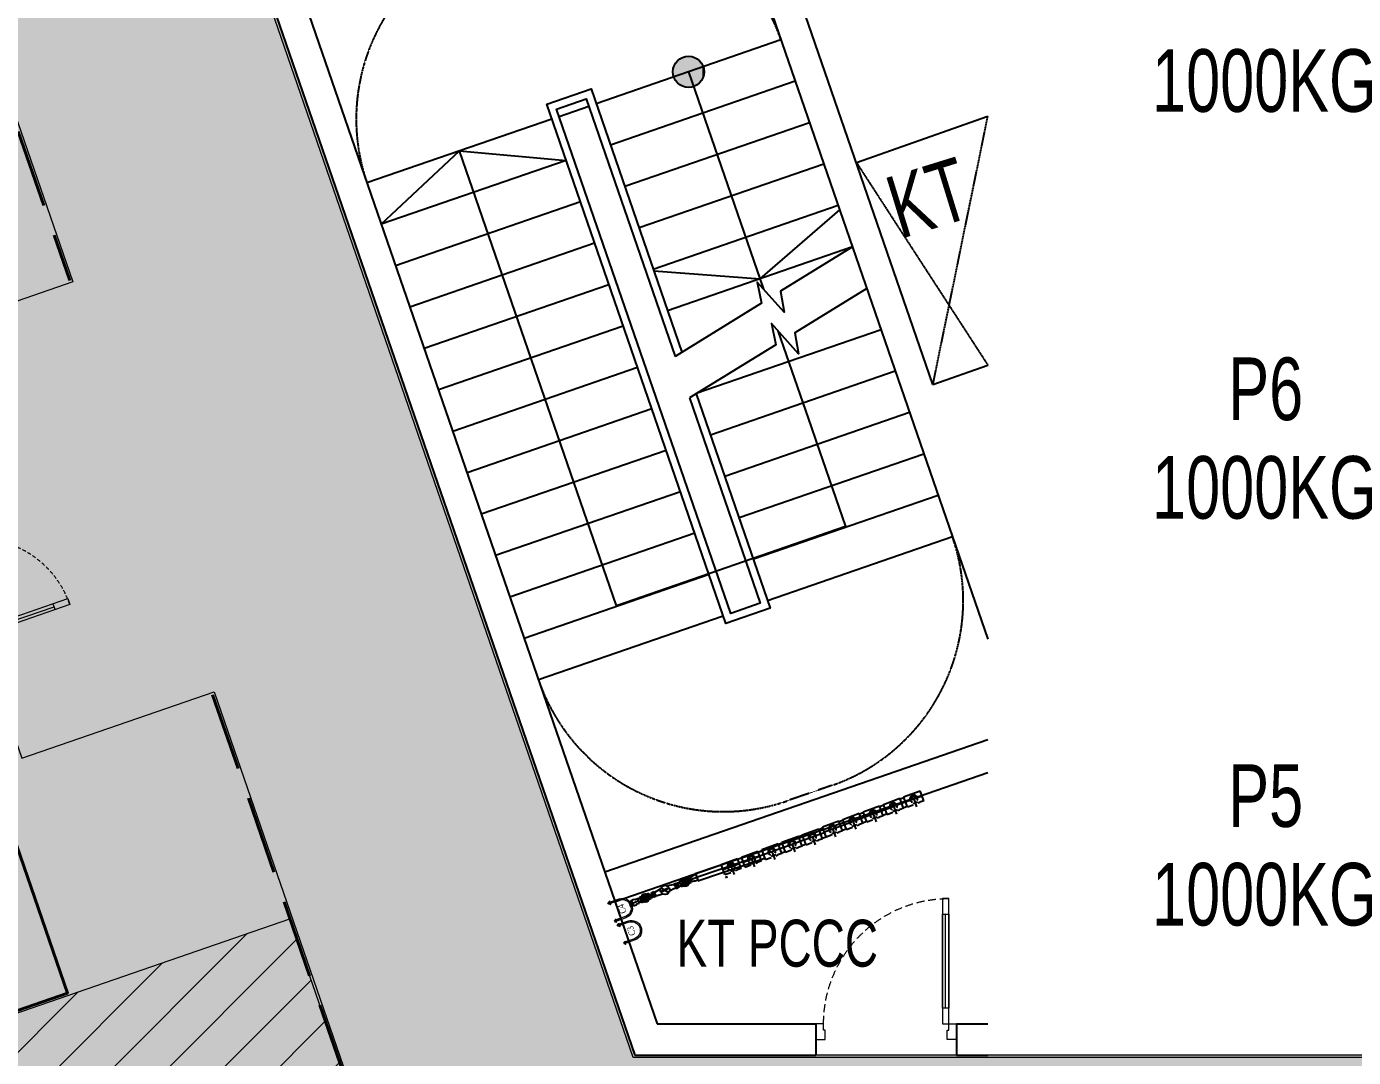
# Model space of a CAD drawing. Header units: millimetres. Extents: x -11451263 to 11578383104, y -507 to 1450429.
# Drawn here: x 12072538 to 12081020, y 1032744 to 1039332 of the extents above; entities that cross this region are included whole.
import ezdxf
from ezdxf.enums import TextEntityAlignment as Align

# ---------------------------------------------------------------- set-up
doc = ezdxf.new("R2010")
doc.units = ezdxf.units.MM
doc.header["$MEASUREMENT"] = 0
for name, pattern in [('DASH', [0.35, 0.25, -0.1]), ('Xref_ST_MBDV Cot vach 30.7.2022$0$HIDDEN', [0.375, 0.25, -0.125]), ('Xref_ST_MBDV Cot vach 30.7.2022$0$HIDDEN2', [0.1875, 0.125, -0.0625])]:
    doc.linetypes.add(name, pattern=pattern)
doc.layers.get('0').update_dxf_attribs({"linetype": 'CONTINUOUS', "lineweight": 13})
doc.layers.get('Defpoints').update_dxf_attribs({"color": 5, "linetype": 'CONTINUOUS', "lineweight": 13})
for name, color, linetype, lineweight in [('00-N-GHI CHU', 150, 'CONTINUOUS', 9), ('1.Tuong', 251, 'CONTINUOUS', 35), ('CUA', 37, 'CONTINUOUS', 13), ('DO DIEN TICH THONG THUY', 141, 'CONTINUOUS', 13), ('KT-Net cat', 1, 'CONTINUOUS', 40), ('KT-Net to mau', 159, 'CONTINUOUS', 18), ('Xref_ST_MBDV Cot vach 30.7.2022$0$CUA', 37, 'CONTINUOUS', 13)]:
    doc.layers.add(name, color=color, linetype=linetype, lineweight=lineweight)
for name, color, linetype in [('1-CAPLANH', 30, 'CONTINUOUS'), ('KT-KT', 1, 'CONTINUOUS'), ('NU-1CAP LANH', 4, 'CONTINUOUS'), ('PAD', 2, 'CONTINUOUS'), ('Sao hoa', 3, 'CONTINUOUS'), ('Xref_ST_MBDV Cot vach 30.7.2022$0$A-FLOR-STRS-ARROW', 8, 'CONTINUOUS'), ('Xref_ST_MBDV Cot vach 30.7.2022$0$KT-Khuat', 9, 'Xref_ST_MBDV Cot vach 30.7.2022$0$HIDDEN'), ('Xref_ST_MBDV Cot vach 30.7.2022$0$KT-Net cot vach', 6, 'CONTINUOUS'), ('Xref_ST_MBDV Cot vach 30.7.2022$0$KT-Net manh', 139, 'CONTINUOUS'), ('Xref_ST_MBDV Cot vach 30.7.2022$0$KT-Text', 7, 'CONTINUOUS'), ('Xref_ST_MBDV Cot vach 30.7.2022$0$KT-Thay', 7, 'CONTINUOUS'), ('Xref_ST_MBDV Cot vach 30.7.2022$0$KT-Tuong', 1, 'CONTINUOUS')]:
    doc.layers.add(name, color=color, linetype=linetype)
doc.styles.add('AVANT', font='vntimeh.shx')
doc.styles.add('Xref_ST_MBDV Cot vach 30.7.2022$0$Arial', font='arial.ttf', dxfattribs={"width": 0.7})

# ---------------------------------------------------------------- blocks, each defined once
blk = doc.blocks.new('*U273')
for p, q in [((-1260, 525), (-1300, 525)), ((-1280, 100), (-1280, 525)), ((-90, 525), (-50, 525)), ((-70, 100), (-70, 525)), ((-1260, 100), (-1300, 100)), ((-90, 100), (-50, 100))]:
    blk.add_line(p, q)
for points in [[(-1300, 0), (-1260, 0), (-1260, 625), (-1300, 625)], [(-50, 0), (-90, 0), (-90, 625), (-50, 625)], [(-1350, -100), (-1290, -100), (-1290, -40), (-1300, -40), (-1300, 0), (-1350, 0)], [(0, -100), (-60, -100), (-60, -40), (-50, -40), (-50, 0), (0, 0)]]:
    blk.add_lwpolyline(points, close=True)
at = {"linetype": 'Xref_ST_MBDV Cot vach 30.7.2022$0$HIDDEN2', "ltscale": 200}
for centre, start, end in [((-1300, 0), 0, 89.99996), ((-50, 0), 90.00004, 180)]:
    blk.add_arc(centre, 625, start, end, dxfattribs=at)
blk = doc.blocks.new('nt3-4-5')
at = {"layer": 'KT-Net cat', "linetype": 'DASH', "ltscale": 2000}
for p, q in [((807853, 38590.9), (813435.9, 22420.2)), ((814349.7, 19773.5), (815766.2, 15670.4))]:
    blk.add_line(p, q, dxfattribs=at)
at = {"layer": 'KT-Net cat'}
blk.add_lwpolyline([(812931.8, 19283.9), (812033.8, 18973.9), (812523.3, 17556), (813421.3, 17866.1)], close=True, dxfattribs=at)
at = {"layer": 'CUA', "rotation": 289.0471381025252}
blk.add_blockref('*U273', (812862.2, 20098.3), dxfattribs=at)
at = {"layer": 'Xref_ST_MBDV Cot vach 30.7.2022$0$KT-Text', "style": 'Xref_ST_MBDV Cot vach 30.7.2022$0$Arial', "width": 0.7}
for s, p in [('1000KG', (820355.6, 23498.5)), ('P6', (820842.6, 21528.5)), ('1000KG', (820355.6, 20898.5)), ('P5', (820842.6, 18928.5)), ('1000KG', (820355.6, 18298.5))]:
    blk.add_text(s, height=400, dxfattribs=at).set_placement(p)
blk = doc.blocks.new('cut1')
at = {"layer": '1-CAPLANH'}
for p, q in [((-274785, 30089), (-274785, 29953)), ((-274785, 30089), (-274731, 30089)), ((-274705, 30089), (-274731, 30089)), ((-274705, 30079), (-274642, 30079)), ((-274673, 30021), (-274673, 30129)), ((-274673, 30089), (-274673, 30089)), ((-274561, 30089), (-274641, 30089)), ((-274561, 30089), (-274561, 29953)), ((-274561, 30021), (-274785, 30021)), ((-274561, 29953), (-274785, 29953))]:
    blk.add_line(p, q, dxfattribs=at)
for centre, radius, start, end in [((-274673, 30021), 47.9, 133.3025, 49.4499), ((-274673, 30021), 47.9, 90, 90.8504), ((-274673, 30021), 33.3, 90, 91.5229), ((-274674, 30020), 32, 177.2316, 2.7684)]:
    blk.add_arc(centre, radius, start, end, dxfattribs=at)
blk = doc.blocks.new('A$C5D741EBD')
at = {"layer": 'NU-1CAP LANH'}
for p, q in [((-80, 0), (66, 0)), ((-80, 0), (66, 0)), ((-80, -51), (-80, 0)), ((-80, 0), (66, 0)), ((-80, 0), (66, 0)), ((-80, -51), (-80, 0)), ((-80, 0), (66, 0)), ((-80, 0), (66, 0)), ((-80, -51), (-80, 0)), ((-71, 0), (-71, 48)), ((57, 48), (-71, 48)), ((-7, 0), (-7, -51)), ((57, 0), (57, 48)), ((66, -51), (66, 0)), ((66, -51), (66, 0)), ((66, -51), (66, 0)), ((-80, -51), (66, -51)), ((-47, 0), (-47, -51)), ((33, 0), (33, -51))]:
    blk.add_line(p, q, dxfattribs=at)
blk = doc.blocks.new('co.')
at = {"layer": 'PAD', "xscale": 0.213068181818182, "yscale": 0.213068181818182, "zscale": 0.213068181818182, "rotation": 90}
blk.add_blockref('A$C5D741EBD', (-11.1, 1.5), dxfattribs=at)
blk = doc.blocks.new('noi giam- DN 32x25-PPR')
at = {"ltscale": 10}
blk.add_line((22.5, 0), (-22.5, 0), dxfattribs=at)
at = {"layer": 'Sao hoa'}
for p, q in [((-4.5, 17), (-22.5, 17)), ((-22.5, -17), (-22.5, 17)), ((22.5, 21.5), (2.5, 21.5)), ((22.5, -21.5), (22.5, 21.5)), ((-4.5, -17), (-22.5, -17)), ((22.5, -21.5), (2.5, -21.5))]:
    blk.add_line(p, q, dxfattribs=at)
for points in [[(2.5, 21.5), (-4.5, 17)], [(2.5, -21.5), (-4.5, -17)]]:
    blk.add_lwpolyline(points, dxfattribs=at)
blk = doc.blocks.new('A$C76E668D4')
for p, q in [((1, 39), (77, 39)), ((8, 46), (8, 32)), ((8, 46), (11, 46)), ((8, 39), (70, 39)), ((8, 32), (11, 32)), ((13, 86), (13, 68)), ((13, 86), (65, 86)), ((13, 56), (14, 54)), ((13, 22), (14, 24)), ((13, -8), (13, 10)), ((14, 55), (17, 55)), ((14, 23), (17, 23)), ((20, 66), (20, 59)), ((20, 50), (20, 47)), ((20, 43), (20, 28)), ((20, 19), (20, 12)), ((22, 65), (24, 64)), ((22, 13), (24, 14)), ((32, 70), (32, 67)), ((32, 8), (32, 11)), ((39, 77), (39, 1)), ((46, 70), (46, 67)), ((46, 8), (46, 11)), ((56, 65), (54, 64)), ((56, 13), (54, 14)), ((58, 66), (58, 59)), ((58, 50), (58, 47)), ((58, 43), (58, 28)), ((58, 19), (58, 12)), ((64, 55), (61, 55)), ((64, 23), (61, 23)), ((65, 56), (64, 54)), ((65, 22), (64, 24)), ((65, 86), (65, 68)), ((65, -8), (65, 10)), ((70, 46), (67, 46)), ((70, 32), (67, 32)), ((70, 46), (70, 32)), ((13, -8), (65, -8))]:
    blk.add_line(p, q)
for points in [[(32, 38, 0.26392), (30, 39), (19, 43, 0.470669), (18, 43, 0.248463), (24, 23, 0.470669), (25, 24), (32, 34, 0.26392), (32, 36, -0.068733)], [(35, 46, 0.26392), (36, 47), (37, 59, 0.470669), (36, 60, 0.248463), (19, 49, 0.470669), (20, 47), (32, 44, 0.26392), (34, 44, -0.068733)], [(38, 31, 0.26392), (36, 31), (29, 21, 0.470669), (29, 20, 0.248463), (49, 20, 0.470669), (49, 21), (42, 31, 0.26392), (40, 31, -0.068733)], [(44, 44, 0.26392), (46, 44), (58, 47, 0.470669), (58, 49, 0.248463), (42, 60, 0.470669), (41, 59), (42, 47, 0.26392), (43, 46, -0.068733)], [(46, 36, 0.26392), (46, 34), (53, 24, 0.470669), (54, 23, 0.248463), (60, 43, 0.470669), (59, 43), (48, 39, 0.26392), (46, 38, -0.068733)]]:
    blk.add_lwpolyline(points, format="xyb", close=True)
blk.add_lwpolyline([(37, 42), (36, 39), (37, 36), (41, 36), (42, 39), (41, 42)], close=True)
for radius in [39, 3.52, 2.82]:
    blk.add_circle((39, 39), radius)
for centre, radius, start, end in [((8, 43), 2.25, 95.6633, 163.7814), ((39, 39), 33, 171.1453, 188.9642), ((8, 35), 2.25, 196.2186, 264.3367), ((140, 39), 132, 177.1104, 182.8896), ((10, 44), 1.57, 357.9003, 80.0638), ((10, 34), 1.57, 279.9362, 2.0997), ((39, 39), 33, 126.0358, 143.8547), ((14, 57), 2.25, 151.2186, 219.3367), ((39, 39), 27.4, 169.306, 191.0525), ((14, 21), 2.25, 140.6633, 208.7814), ((39, 39), 33, 216.1453, 233.9642), ((15, 55), 1.57, 234.9362, 317.0997), ((15, 22), 1.57, 42.9003, 125.0638), ((39, 39), 27.4, 124.306, 145.694), ((39, 39), 27.4, 214.306, 235.694), ((21, 64), 2.25, 50.6633, 118.7814), ((21, 14), 2.25, 241.2186, 309.3367), ((-13, 63), 33.3, 352.9541, 5.0619), ((-112, 39), 132, 3.5546, 4.5408), ((-112, 39), 132, 355.4592, 1.6875), ((-13, 15), 33.3, 354.9381, 7.0459), ((22, 63), 1.57, 312.9003, 35.0638), ((22, 15), 1.57, 324.9362, 47.0997), ((39, 39), 11.4, 174.3336, 221.6664), ((39, 39), 11.4, 102.3336, 149.6664), ((35, 69), 2.25, 106.2186, 174.3367), ((34, 67), 1.57, 189.9362, 272.0997), ((34, 10), 1.57, 87.9003, 170.0638), ((35, 8), 2.25, 185.6633, 253.7814), ((39, 39), 33, 81.0358, 98.8547), ((39, 39), 27.4, 78.9475, 100.694), ((39, 39), 11.4, 246.3336, 293.6664), ((39, 39), 27.4, 259.306, 281.0525), ((39, 39), 33, 261.1453, 278.9642), ((39, 39), 11, 246.3336, 293.6664), ((39, 39), 11.4, 30.3336, 77.6664), ((43, 69), 2.25, 5.6633, 73.7814), ((44, 67), 1.57, 267.9003, 350.0638), ((44, 10), 1.57, 9.9362, 92.0997), ((43, 8), 2.25, 286.2186, 354.3367), ((39, 39), 11.4, 318.3336, 5.6664), ((55, 63), 1.57, 144.9362, 227.0997), ((39, 39), 27.4, 34.306, 55.694), ((39, 39), 27.4, 304.306, 325.694), ((55, 15), 1.57, 132.9003, 215.0638), ((57, 64), 2.25, 61.2186, 129.3367), ((57, 14), 2.25, 230.6633, 298.7814), ((91, 63), 33.3, 174.9381, 187.0459), ((39, 39), 33, 36.0358, 53.8547), ((190, 39), 132, 175.4592, 176.4454), ((190, 39), 132, 178.3125, 184.5408), ((39, 39), 33, 306.1453, 323.9642), ((91, 15), 33.3, 172.9541, 185.0619), ((63, 55), 1.57, 222.9003, 305.0638), ((63, 22), 1.57, 54.9362, 137.0997), ((64, 57), 2.25, 320.6633, 28.7814), ((64, 21), 2.25, 331.2186, 39.3367), ((67, 44), 1.57, 99.9362, 182.0997), ((39, 39), 27.4, 348.9475, 10.694), ((67, 34), 1.57, 177.9003, 260.0638), ((-62, 39), 132, 357.1104, 2.8896), ((69, 43), 2.25, 16.2186, 84.3367), ((69, 35), 2.25, 275.6633, 343.7814), ((39, 39), 33, 351.0358, 8.8547)]:
    blk.add_arc(centre, radius, start, end)
for centre in [(39, 65), (39, 13)]:
    blk.add_ellipse(centre, major_axis=(-8.57, 0), ratio=0.362111, start_param=0.713758, end_param=2.427834)
blk = doc.blocks.new('U')
at = {"layer": '00-N-GHI CHU'}
for p, q in [((-166, 79), (-164, 80)), ((-166, 72), (-166, 79)), ((-166, 79), (-158, 79)), ((-166, 72), (-164, 70)), ((-166, 72), (-158, 72)), ((-164, 70), (-164, 80)), ((-158, 80), (-164, 80)), ((-158, 70), (-164, 70)), ((-156, 80), (-150, 80)), ((-156, 70), (-150, 70)), ((-73, 80), (-150, 80)), ((-150, 79), (-122, 79)), ((-150, 72), (-122, 72)), ((-73, 70), (-150, 70)), ((-166, -72), (-164, -70)), ((-166, -72), (-158, -72)), ((-166, -72), (-166, -79)), ((-166, -79), (-158, -79)), ((-166, -79), (-164, -80)), ((-158, -70), (-164, -70)), ((-164, -70), (-164, -80)), ((-158, -80), (-164, -80)), ((-156, -70), (-150, -70)), ((-156, -80), (-150, -80)), ((-73, -70), (-148, -70)), ((-148, -72), (-122, -72)), ((-148, -79), (-122, -79)), ((-73, -80), (-148, -80)), ((-122, -70), (-122, -80))]:
    blk.add_line(p, q, dxfattribs=at)
for points in [[(-150, 65), (-157, 65), (-158, 67), (-158, 84), (-157, 86), (-150, 86)], [(-150, -65), (-157, -65), (-158, -67), (-158, -84), (-157, -86), (-150, -86)], [(-150, -89), (-150, -61), (-148, -61), (-148, -89)]]:
    blk.add_lwpolyline(points, close=True, dxfattribs=at)
for points in [[(-156, 65, -0.8), (-156, 70, -0.4), (-156, 80, -0.8), (-156, 86)], [(-156, -65, 0.8), (-156, -70, 0.4), (-156, -80, 0.8), (-156, -86)]]:
    blk.add_lwpolyline(points, format="xyb", dxfattribs=at)
for radius in [80.4, 70]:
    blk.add_arc((-73, 0), radius, 270, 90, dxfattribs=at)
blk = doc.blocks.new('CNTPO')
at = {"layer": '1-CAPLANH'}
h = blk.add_hatch(color=256, dxfattribs=at)
h.set_gradient(color1=(0, 0, 255), one_color=1, tint=1, name='CYLINDER')
h.paths.add_polyline_path([(11446634.4, 1033820.5), (11446627.6, 1033815.6), (11446627.9, 1033816.6), (11446613.6, 1033810.9), (11446612.3, 1033809.4), (11446600.2, 1033804.5), (11446603.1, 1033807.9)])
h.paths.add_polyline_path([(11446610.8, 1033813.3), (11446612.7, 1033813.1), (11446627.1, 1033818.8), (11446626.1, 1033819.3), (11446634.4, 1033820.5), (11446603.1, 1033807.9), (11446598.6, 1033808.4)])
for p, q in [((11448121.6, 1034396.6, 0), (11448146.2, 1034405.6, 0)), ((11447862.2, 1034300.7, 0), (11447886.8, 1034309.8, 0)), ((11447991.9, 1034348.6, 0), (11448016.4, 1034357.7, 0)), ((11448012.7, 1034292.3, 0), (11448037.2, 1034301.4, 0)), ((11448142.4, 1034340.3, 0), (11448167, 1034349.4, 0)), ((11447603.4, 1034201.7, 0), (11447628, 1034210.7, 0)), ((11447732.7, 1034252.9, 0), (11447757.3, 1034261.9, 0)), ((11447753.5, 1034196.6, 0), (11447778.1, 1034205.7, 0)), ((11447883, 1034244.4, 0), (11447907.6, 1034253.5, 0)), ((11447343.8, 1034107.5, 0), (11447368.3, 1034116.5, 0)), ((11447473.4, 1034155.4, 0), (11447497.9, 1034164.4, 0)), ((11447624.2, 1034145.4, 0), (11447648.8, 1034154.5, 0)), ((11446813.1, 1033919.8, 0), (11447241.1, 1034064.2, 0)), ((11447364.6, 1034051.2, 0), (11447389.1, 1034060.3, 0)), ((11447494.2, 1034099.1, 0), (11447518.7, 1034108.2, 0)), ((11446829.1, 1033872.4, 0), (11447257.1, 1034016.8, 0)), ((11446701.2, 1033860), (11446715.2, 1033865.6)), ((11446701.2, 1033860), (11446715.2, 1033865.6)), ((11446772.4, 1033888.5), (11446780.1, 1033891.5)), ((11446772.4, 1033888.5), (11446780.1, 1033891.5)), ((11446781.8, 1033865), (11446789.5, 1033868.1)), ((11446781.8, 1033865), (11446789.5, 1033868.1)), ((11447017.8, 1033899.4), (11447006.2, 1033894.8)), ((11447006.2, 1033894.8), (11447017.5, 1033899.3)), ((11446559.3, 1033803.2), (11446549.6, 1033799.3)), ((11446549.8, 1033799.4), (11446557.6, 1033802.6)), ((11446569.5, 1033780.1), (11446559, 1033775.9)), ((11446559.2, 1033776), (11446569.5, 1033780.1)), ((11446559.3, 1033803.2), (11446590.4, 1033822.2)), ((11446569.5, 1033780.1), (11446603.7, 1033788.9)), ((11446643.1, 1033796.2), (11446593.3, 1033829.1)), ((11446598.6, 1033808.4), (11446610.8, 1033813.3)), ((11446598.6, 1033808.4), (11446603.1, 1033807.9)), ((11446600.2, 1033804.5), (11446612.3, 1033809.4)), ((11446600.2, 1033804.5), (11446603.1, 1033807.9)), ((11446608.1, 1033814), (11446610.5, 1033813.7)), ((11446610, 1033809.1), (11446611.6, 1033811)), ((11446628.5, 1033820.9), (11446610.5, 1033813.7)), ((11446629.6, 1033818.1), (11446611.6, 1033811)), ((11446637.7, 1033823), (11446627.3, 1033821.6)), ((11446627.3, 1033821.6), (11446628.5, 1033820.9)), ((11446637.7, 1033823), (11446629.2, 1033816.9)), ((11446629.2, 1033816.9), (11446629.6, 1033818.1)), ((11446669.7, 1033847.4), (11446634.9, 1033840)), ((11446679.1, 1033823.9), (11446648.2, 1033806.7)), ((11446669.7, 1033847.4), (11446678.5, 1033850.9)), ((11446669.7, 1033847.4), (11446678.5, 1033850.9)), ((11446679.1, 1033823.9), (11446687.8, 1033827.4)), ((11446679.1, 1033823.9), (11446687.8, 1033827.4)), ((11446710.6, 1033836.5), (11446724.6, 1033842.1)), ((11446710.7, 1033836.5), (11446724.6, 1033842.1)), ((11446405.2, 1033744, 0), (11446384.2, 1033735.7, 0)), ((11446416.3, 1033716.1, 0), (11446395.3, 1033707.8, 0)), ((11446443.6, 1033757.2), (11446457.3, 1033762.7)), ((11446443.6, 1033757.2), (11446457.3, 1033762.7)), ((11446443.6, 1033757), (11446457.4, 1033762.5)), ((11446457.4, 1033762.3), (11446443.7, 1033756.8)), ((11446452.9, 1033733.7), (11446466.7, 1033739.2)), ((11446452.9, 1033733.7), (11446466.7, 1033739.2)), ((11446453, 1033733.5), (11446466.8, 1033739)), ((11446466.8, 1033738.9), (11446453.1, 1033733.4)), ((11446524.6, 1033762.1), (11446538.3, 1033767.6)), ((11446538.6, 1033767.7), (11446527.1, 1033763.1))]:
    blk.add_line(p, q, dxfattribs=at)
at = {"layer": '1-CAPLANH', "color": 250}
for p, q in [((11448132, 1034368.4, 0), (11448156.6, 1034377.5, 0)), ((11448002.3, 1034320.5, 0), (11448026.8, 1034329.5, 0)), ((11447743.1, 1034224.7, 0), (11447767.7, 1034233.8, 0)), ((11447872.6, 1034272.6, 0), (11447897.2, 1034281.6, 0)), ((11447483.8, 1034127.2, 0), (11447508.3, 1034136.3, 0)), ((11447613.8, 1034173.5, 0), (11447638.4, 1034182.6, 0)), ((11446821.1, 1033896.1, 0), (11447249.1, 1034040.5, 0)), ((11447354.2, 1034079.3, 0), (11447378.7, 1034088.4, 0)), ((11446410.8, 1033730.1, 0), (11446389.8, 1033721.7, 0))]:
    blk.add_line(p, q, dxfattribs=at)
at = {"layer": '1-CAPLANH'}
blk.add_circle((11446619.3, 1033814.4), 29.9, dxfattribs=at)
for name, p, xscale, yscale, zscale, rotation in [('cut1', (11314052.9, 1000830.8), 0.5, 0.5, 0.5, 200.2784552537923), ('cut1', (11314182.5, 1000878.7), 0.5, 0.5, 0.5, 200.2784552537923), ('cut1', (11313793.5, 1000734.9), 0.5, 0.5, 0.5, 200.2784552537923), ('cut1', (11313923.1, 1000782.8), 0.5, 0.5, 0.5, 200.2784552537923), ('cut1', (11313534.7, 1000635.9), 0.5, 0.5, 0.5, 200.2784552537923), ('cut1', (11313663.9, 1000687.1), 0.5, 0.5, 0.5, 200.2784552537923), ('cut1', (11313404.6, 1000589.6), 0.5, 0.5, 0.5, 200.2784552537923), ('cut1', (11313145.4, 1000493.8), 0.5, 0.5, 0.5, 200.2784552537923), ('cut1', (11313275, 1000541.7), 0.5, 0.5, 0.5, 200.2784552537923), ('cut1', (11313015.7, 1000445.9), 0.5, 0.5, 0.5, 200.2784552537923), ('co.', (11446683.3, 1033838.8), 1.056, 1.056, 1.056, 201.7986869275994), ('A$C76E668D4', (11446761.8, 1033899.5), -0.684944727271796, 0.684944727271796, 0.6849447272717961, 111.7986869275996), ('noi giam- DN 32x25-PPR', (11446803.7, 1033887.2), -0.9004651162876703, 0.9004651162876703, 0.9004651162876696, 201.7986869275996), ('A$C76E668D4', (11446457.5, 1033777.8), 0.684944727271796, 0.684944727271796, 0.684944727271796, 291.7986869275996), ('co.', (11446554.6, 1033787.4), -1.056, 1.056, 1.056, 201.7986869275996), ('noi giam- DN 32x25-PPR', (11446429.6, 1033737.6), 0.9004651162876695, 0.9004651162876695, 0.9004651162876695, 201.7986869275994)]:
    blk.add_blockref(name, p, dxfattribs=dict(at, xscale=xscale, yscale=yscale, zscale=zscale, rotation=rotation))
at = {"layer": '1.Tuong', "xscale": -0.7994593806497653, "yscale": 0.7994593806497652, "zscale": 0.799459380649765, "rotation": 200.0485585686496}
for p in [(11446401.1, 1033716.7), (11446460.4, 1033575.7)]:
    blk.add_blockref('U', p, dxfattribs=at)
at = {"layer": 'Defpoints', "style": 'AVANT', "width": 0.7}
for s, p in [('c4', (11446352.6, 1033728.7)), ('c3', (11446411.9, 1033587.6))]:
    blk.add_text(s, height=40.5, rotation=110.04856, dxfattribs=at).set_placement(p, align=Align.RIGHT)
blk = doc.blocks.new('*U272')
blk.add_line((70, 100), (70, 700))
for points in [[(50, 0), (50, 800), (90, 800), (90, 0)], [(50, 100), (90, 100), (90, 700), (50, 700)], [(0, -100), (60, -100), (60, -40), (50, -40), (50, 0), (0, 0)], [(900, -100), (840, -100), (840, -40), (850, -40), (850, 0), (900, 0)]]:
    blk.add_lwpolyline(points, close=True)
at = {"linetype": 'Xref_ST_MBDV Cot vach 30.7.2022$0$HIDDEN', "ltscale": 200}
blk.add_arc((50, 0), 800, 0, 90, dxfattribs=at)
blk = doc.blocks.new('thangkn')
at = {"layer": 'Xref_ST_MBDV Cot vach 30.7.2022$0$KT-Net manh'}
h = blk.add_hatch(color=256, dxfattribs=at)
edge = h.paths.add_edge_path(flags=0)
edge.add_arc((404623.8, -374959.2), 100, 199.04714, 559.04714)
h = blk.add_hatch(color=256, dxfattribs=at)
edge = h.paths.add_edge_path(flags=0)
edge.add_arc((404623.8, -374959.2), 100, 199.04714, 559.04714)
blk.add_hatch(color=256, dxfattribs=at).paths.add_polyline_path([(404622, -374859.3), (404563.6, -374879.4), (404528.2, -374930.1), (404529.3, -374991.9), (404566.5, -375041.2), (404625.6, -375059.2), (404684.1, -375039.1), (404719.5, -374988.4), (404718.3, -374926.6), (404681.1, -374877.3)], flags=0)
blk.add_hatch(color=256, dxfattribs=at).paths.add_polyline_path([(404622, -374859.3), (404563.6, -374879.4), (404528.2, -374930.1), (404529.3, -374991.9), (404566.5, -375041.2), (404625.6, -375059.2), (404684.1, -375039.1), (404719.5, -374988.4), (404718.3, -374926.6), (404681.1, -374877.3)], flags=0)
at = {"layer": 'Xref_ST_MBDV Cot vach 30.7.2022$0$A-FLOR-STRS-ARROW'}
for points in [[(405671.5, -376078.6), (405212.2, -376362), (405235.3, -376495.6), (405062.4, -376303), (405089.4, -376437.8), (404537.7, -376778.1)], [(405763.2, -376344.1), (405303.9, -376627.5), (405327, -376761.1), (405154.1, -376568.5), (405181.1, -376703.3), (404629.3, -377043.7)]]:
    blk.add_lwpolyline(points, dxfattribs=at)
at = {"layer": 'Xref_ST_MBDV Cot vach 30.7.2022$0$KT-Khuat', "linetype": 'Xref_ST_MBDV Cot vach 30.7.2022$0$HIDDEN'}
for p, q in [((406186.4, -376957.3), (406537.1, -375244)), ((405696.9, -375539.5), (406537.1, -376834))]:
    blk.add_line(p, q, dxfattribs=at)
at = {"layer": 'Xref_ST_MBDV Cot vach 30.7.2022$0$KT-Net manh'}
blk.add_line((404719.5, -374988.4), (404718.3, -374926.6), dxfattribs=at)
blk.add_line((404719.5, -374988.4), (404718.3, -374926.6), dxfattribs=at)
at = {"layer": 'Xref_ST_MBDV Cot vach 30.7.2022$0$KT-Net manh', "linetype": 'Xref_ST_MBDV Cot vach 30.7.2022$0$HIDDEN'}
for points in [[(405214.6, -374755.3, 0.414131), (403625.4, -373981.6), (403341.3, -374079.6, 0.414131), (402567.9, -375669.1, 1.000029)], [(406311.1, -377931.3, -0.414131), (405537.7, -379520.7), (405253.6, -379618.8, -0.414131), (403664.4, -378845.1, -1.000029)]]:
    blk.add_lwpolyline(points, format="xyb", dxfattribs=at)
at = {"layer": 'Xref_ST_MBDV Cot vach 30.7.2022$0$KT-Net manh'}
for points in [[(404623.8, -374959.2), (405103.5, -376348.8)], [(402659.3, -375933.7), (403158.7, -375465.1), (403840.8, -375525.8)], [(405195.2, -376614.3), (405407, -377227.9), (405439.7, -377322.4), (405627.3, -377865.9), (404162.2, -378371.7), (403158.7, -375465.1)], [(404401.5, -376230.6), (405080.7, -376282.6), (405589.9, -375842.3)]]:
    blk.add_lwpolyline(points, dxfattribs=at)
blk.add_circle((404623.8, -374959.2), 100, dxfattribs=at)
blk.add_circle((404623.8, -374959.2), 100, dxfattribs=at)
at = {"layer": 'Xref_ST_MBDV Cot vach 30.7.2022$0$KT-Thay', "extrusion": (-1.21212e-08, -4.22423e-09, 1)}
for p, q in [((405214.6, -374755.3), (404033, -375163.2)), ((405306, -375020), (404124.4, -375427.9)), ((403749.4, -375261.1), (402567.9, -375669.1)), ((405397.3, -375284.6), (404215.8, -375692.6)), ((403840.8, -375525.8), (402659.3, -375933.7)), ((405488.7, -375549.3), (404307.2, -375957.2)), ((403932.2, -375790.5), (402750.6, -376198.4)), ((405580.1, -375814), (404398.5, -376221.9)), ((404023.6, -376055.1), (402842, -376463.1)), ((405671.5, -376078.6), (404489.9, -376486.6)), ((404115, -376319.8), (402933.4, -376727.7)), ((404206.3, -376584.5), (403024.8, -376992.4)), ((405854.2, -376608), (404672.7, -377015.9)), ((404297.7, -376849.1), (403116.1, -377257.1)), ((405945.6, -376872.6), (404764, -377280.6)), ((404389.1, -377113.8), (403207.5, -377521.7)), ((406037, -377137.3), (404855.4, -377545.2)), ((404480.5, -377378.5), (403298.9, -377786.4)), ((406128.4, -377402), (404946.8, -377809.9)), ((404571.8, -377643.2), (403390.3, -378051.1)), ((406219.7, -377666.7), (405038.2, -378074.6)), ((404663.2, -377907.8), (403481.7, -378315.8)), ((406311.1, -377931.3), (405129.5, -378339.3)), ((404754.6, -378172.5), (403573, -378580.4)), ((404846, -378437.2), (403664.4, -378845.1))]:
    blk.add_line(p, q, dxfattribs=at)
at = {"layer": 'Xref_ST_MBDV Cot vach 30.7.2022$0$KT-Thay'}
for p, q in [((403796.7, -375244.8), (403985.8, -375179.5)), ((405696.9, -375539.5), (406537.1, -375244))]:
    blk.add_line(p, q, dxfattribs=at)
for points in [[(404673, -377016.8), (405145.9, -378386.5), (404862.3, -378484.4), (403716.8, -375166.6), (404000.4, -375068.7), (404581.3, -376751.2)], [(404629.3, -377043.7), (405082.3, -378355.6), (404893.2, -378420.8), (403780.4, -375197.5), (403969.4, -375132.3), (404537.7, -376778.1)]]:
    blk.add_lwpolyline(points, dxfattribs=at)
at = {"layer": 'Xref_ST_MBDV Cot vach 30.7.2022$0$KT-Tuong'}
for p, q in [((406186.4, -376957.3), (403765.4, -369944.9)), ((404595.6, -372958.9), (406537.1, -378586)), ((401569.5, -373390.1), (404280.7, -381243.1)), ((401948.9, -373872.7), (404422.9, -381043.1)), ((406186.4, -376957.3), (406537.1, -376834)), ((406537.1, -379228.6), (404088.7, -380073.9)), ((406537.1, -379440.2), (404153.9, -380263)), ((404422.9, -381043.1), (405437.1, -381043.1)), ((405437.1, -381043.1), (405437.1, -381243.1)), ((406337.1, -381043.1), (406537.1, -381043.1)), ((406337.1, -381043.1), (406337.1, -381243.1)), ((404280.7, -381243.1), (405437.1, -381243.1)), ((406337.1, -381243.1), (406537.1, -381243.1))]:
    blk.add_line(p, q, dxfattribs=at)
at = {"layer": 'Xref_ST_MBDV Cot vach 30.7.2022$0$CUA', "xscale": -1}
blk.add_blockref('*U272', (406337.1, -381043.1), dxfattribs=at)
at = {"layer": 'Xref_ST_MBDV Cot vach 30.7.2022$0$KT-Text', "style": 'Xref_ST_MBDV Cot vach 30.7.2022$0$Arial', "width": 0.7}
blk.add_text('KT', height=400, rotation=17.17014, dxfattribs=at).set_placement((406215.8, -375954.9), align=Align.CENTER)
at = {"layer": 'Xref_ST_MBDV Cot vach 30.7.2022$0$KT-Text', "insert": (405191, -380682.4), "char_height": 300, "attachment_point": 8, "style": 'Xref_ST_MBDV Cot vach 30.7.2022$0$Arial'}
blk.add_mtext_dynamic_manual_height_columns('KT PCCC', width=2465.018, gutter_width=6.25, heights=[0], dxfattribs=at)
blk = doc.blocks.new('l3 hatch see')
at = {"true_color": 0xf28888}
h = blk.add_hatch(color=11, dxfattribs=at)
h.dxf.hatch_style = 1
edge = h.paths.add_edge_path()
edge.add_line((12112943.9, 1045159.3), (12112943.9, 1042999.3))
edge.add_line((12112943.9, 1042999.3), (12108483.1, 1042999.3))
edge.add_line((12108483.1, 1042999.3), (12108483.1, 1035889.3))
edge.add_line((12108483.1, 1035889.3), (12110833.1, 1035889.3))
edge.add_line((12110833.1, 1035889.3), (12110833.1, 1032759.3))
edge.add_line((12110833.1, 1032759.3), (12105083.1, 1032759.3))
edge.add_line((12105083.1, 1032759.3), (12105083.1, 1043199.3))
edge.add_line((12105083.1, 1043199.3), (12096783.1, 1043199.3))
edge.add_line((12096783.1, 1043199.3), (12087983.1, 1043199.3))
edge.add_line((12087983.1, 1043199.3), (12087983.1, 1032759.3))
edge.add_line((12087983.1, 1032759.3), (12076426.8, 1032759.3))
edge.add_line((12076426.8, 1032759.3), (12072311.7, 1044676.8))
edge.add_line((12072311.7, 1044676.8), (12081015.7, 1047681.8))
edge.add_line((12081015.7, 1047681.8), (12080888.3, 1047958.5))
edge.add_line((12080888.3, 1047958.5), (12079156.5, 1052964.3))
edge.add_line((12079156.5, 1052964.3), (12075566.4, 1063341.2))
edge.add_arc((12072767, 1062343.8), 2971.8, 19.61065, 69.18818)
edge.add_line((12073822.9, 1065121.7), (12057797.4, 1069303))
edge.add_arc((12054792.8, 1045270.6), 24219.5, 82.87367, 107.5043)
edge.add_line((12047508.2, 1068368.6), (12032321.1, 1063134.8))
edge.add_line((12032321.1, 1063134.8), (12016952.8, 1057836.4))
edge.add_arc((12017833.6, 1054684.9), 3272.2, 105.61509, 192.21795)
edge.add_line((12014635.4, 1053992.4), (12022591.7, 1040613.9))
edge.add_arc((12025281.7, 1042213.6), 3129.7, 210.74031, 249.86525)
edge.add_line((12024204.3, 1039275.2), (12025372.2, 1038820.5))
edge.add_arc((12026927.7, 1043759.7), 5178.4, 252.51952, 282.64904)
edge.add_line((12028061.7, 1038707), (12042370.6, 1043643.8))
edge.add_line((12042370.6, 1043643.8), (12042075.2, 1044499.5))
edge.add_line((12042075.2, 1044499.5), (12039442.2, 1043590.5))
edge.add_line((12039442.2, 1043590.5), (12036309.2, 1052664.9))
edge.add_line((12036309.2, 1052664.9), (12043020.5, 1054981.9))
edge.add_line((12043020.5, 1054981.9), (12047489.7, 1056517.4))
edge.add_line((12047489.7, 1056517.4), (12049554.4, 1050535.3))
edge.add_line((12049554.4, 1050535.3), (12052392.2, 1051515))
edge.add_line((12052392.2, 1051515), (12050328.2, 1057488.4))
edge.add_line((12050328.2, 1057488.4), (12064313.2, 1062330.3))
edge.add_line((12064313.2, 1062330.3), (12067230.7, 1053879.8))
edge.add_line((12067230.7, 1053879.8), (12061932.6, 1052050.6))
edge.add_line((12061932.6, 1052050.6), (12061663.4, 1052830.5))
edge.add_line((12061663.4, 1052830.5), (12055423.6, 1050694.9))
edge.add_line((12055423.6, 1050694.9), (12050815.5, 1049104))
edge.add_line((12050815.5, 1049104), (12050239.7, 1050771.9))
edge.add_line((12050239.7, 1050771.9), (12049554.4, 1050535.3))
edge.add_line((12049554.4, 1050535.3), (12047489.7, 1056517.4))
edge.add_line((12047489.7, 1056517.4), (12043020.5, 1054981.9))
edge.add_line((12043020.5, 1054981.9), (12044064.8, 1051957.1))
edge.add_line((12044064.8, 1051957.1), (12043025.4, 1051598.2))
edge.add_line((12043025.4, 1051598.2), (12045302.5, 1045614.5))
edge.add_line((12045302.5, 1045614.5), (12045113.7, 1045548.5))
edge.add_line((12045113.7, 1045548.5), (12045409.2, 1044692.1))
edge.add_line((12045409.2, 1044692.1), (12045714.1, 1044797.3))
edge.add_arc((12050541.2, 1034080.5), 11753.8, 62.30299, 114.24816, ccw=False)
edge.add_arc((12050535.1, 1034067.3), 11768.4, 21.78561, 62.30633, ccw=False)
edge.add_line((12061462.9, 1038434.9), (12064305.1, 1030221.8))
edge.add_line((12064305.1, 1030221.8), (12067458.4, 1031311.1))
edge.add_line((12067458.4, 1031311.1), (12066968.8, 1032729))
edge.add_line((12066968.8, 1032729), (12071411.5, 1034262.8))
edge.add_line((12071411.5, 1034262.8), (12072357.9, 1031521.6))
edge.add_line((12072357.9, 1031521.6), (12067915.2, 1029987.8))
edge.add_line((12067915.2, 1029987.8), (12067458.4, 1031311.1))
edge.add_line((12067458.4, 1031311.1), (12064305.1, 1030221.8))
edge.add_line((12064305.1, 1030221.8), (12065976.8, 1025390.9))
edge.add_arc((12070658, 1026868), 4908.7, 197.51289, 269.92825)
edge.add_line((12070651.8, 1021959.3), (12115433.1, 1021959.3))
edge.add_line((12115433.1, 1021959.3), (12115932.1, 1021964))
edge.add_arc((12115700, 1026900.7), 4942.1, 272.69132, 368.0842)
edge.add_line((12120593, 1027595.7), (12117234.3, 1043175.4))
edge.add_arc((12114148.8, 1041813.6), 3372.6, 23.81485, 82.75901)
edge.add_line((12114573.9, 1045159.3), (12113473, 1045159.3))
edge.add_line((12113473, 1045159.3), (12112943.9, 1045159.3))
at = {"elevation": 0}
blk.add_lwpolyline([(12087983.1, 1032759.3), (12076426.8, 1032759.3), (12072311.7, 1044676.8), (12081015.7, 1047681.8), (12080888.3, 1047958.5), (12079156.5, 1052964.3), (12075566.4, 1063341.2, 0.219761), (12073822.9, 1065121.7), (12057797.4, 1069303, 0.107887), (12047508.2, 1068368.6), (12032321.1, 1063134.8)], format="xyb", dxfattribs=at)

msp = doc.modelspace()

# ---------------------------------------------------------------- hatches: boundary and pattern name
at = {"layer": 'DO DIEN TICH THONG THUY'}
h = msp.add_hatch(dxfattribs=at)
h.set_pattern_fill('ANSI31', color=256, scale=2000)
edge = h.paths.add_edge_path()
edge.add_line((12074221.7, 1033630.5), (12075143.9, 1030959.3))
edge.add_line((12075143.9, 1030959.3), (12075468.1, 1030959.3))
edge.add_line((12075468.1, 1030959.3), (12075467.4, 1029444.4))
edge.add_line((12075467.4, 1029444.4), (12076997.4, 1029444.4))
edge.add_line((12076997.4, 1029444.4), (12076998.1, 1030959.3))
edge.add_line((12076998.1, 1030959.3), (12082568.1, 1030959.3))
edge.add_line((12082568.1, 1030959.3), (12082568.1, 1024974.3))
edge.add_line((12082568.1, 1024974.3), (12081268.1, 1024974.3))
edge.add_line((12081268.1, 1024974.3), (12081268.1, 1023444.3))
edge.add_line((12081268.1, 1023444.3), (12082568.1, 1023444.3))
edge.add_line((12082568.1, 1023444.3), (12082568.1, 1021959.3))
edge.add_line((12082568.1, 1021959.3), (12070651.8, 1021959.3))
edge.add_arc((12070658, 1026868), 4908.7, 197.51289, 269.92825, ccw=False)
edge.add_line((12065976.8, 1025390.9), (12064309.9, 1030207.6))
edge.add_line((12064309.9, 1030207.6), (12067449, 1031292.3))
edge.add_line((12067449, 1031292.3), (12067905.7, 1029969.5))
edge.add_line((12067905.7, 1029969.5), (12072376.9, 1031512.7))
edge.add_line((12072376.9, 1031512.7), (12071917.8, 1032835.4))
edge.add_line((12071917.8, 1032835.4), (12074221.7, 1033630.5))
edge = h.paths.add_edge_path(flags=16)
edge.add_arc((12069585.3, 1025384.2), 765, 0, 360)
h.paths.add_polyline_path([(12075468.1, 1024974.3), (12076998.1, 1024974.3), (12076998.1, 1023444.3), (12075468.1, 1023444.3)], flags=16)

# ---------------------------------------------------------------- linework, layer by layer
msp.add_lwpolyline([(12018986.5, 1046700.1), (12064321.6, 1062351.9), (12072832.7, 1037699.8), (12071603.9, 1037275.6), (12072507.8, 1034657.2), (12073736.7, 1035081.5), (12075154.6, 1030974.3), (12119864, 1030977.5), (12119482.4, 1032747.5), (12117598.1, 1032744.3), (12117598.1, 1032244.3), (12116068.1, 1032244.3), (12116068.1, 1032744.3), (12076416.1, 1032744.3), (12065417, 1064602.7), (12020051, 1048940.1, -0.859271), (12018621.3, 1048446.2), (12018055.3, 1048233.7), (12018973.7, 1046692.4)], format="xyb", dxfattribs=at)
msp.add_lwpolyline([(12074221.7, 1033630.5), (12075143.9, 1030959.3), (12075468.1, 1030959.3), (12075467.4, 1029444.4), (12076997.4, 1029444.4), (12076998.1, 1030959.3), (12082568.1, 1030959.3), (12082568.1, 1024974.3), (12081268.1, 1024974.3), (12081268.1, 1023444.3), (12082568.1, 1023444.3), (12082568.1, 1021959.3), (12070651.8, 1021959.3, -0.326925), (12065976.8, 1025390.9), (12064309.9, 1030207.6), (12067449, 1031292.3), (12067905.7, 1029969.5), (12072376.9, 1031512.7), (12071917.8, 1032835.4)], format="xyb", close=True, dxfattribs=at)

# ---------------------------------------------------------------- block references
at = {"layer": 'KT-KT'}
msp.add_blockref('CNTPO', (630000, 0), dxfattribs=at)
at = {"layer": 'KT-Net cat'}
msp.add_blockref('nt3-4-5', (11259377.7, 1015288.9), dxfattribs=at)
at = {"layer": 'KT-Net to mau'}
msp.add_blockref('l3 hatch see', (0, 0, 0), dxfattribs=at)
at = {"layer": 'Xref_ST_MBDV Cot vach 30.7.2022$0$KT-Net cot vach'}
msp.add_blockref('thangkn', (11672146, 1414002.5), dxfattribs=at)

doc.saveas('drawing.dxf')
